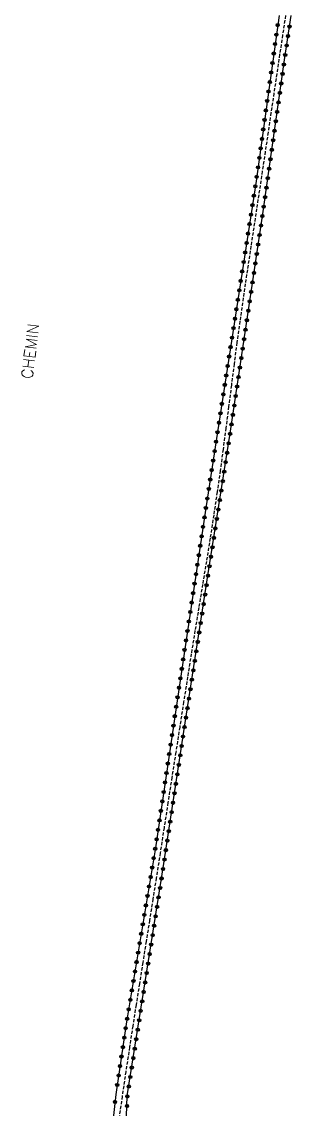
# Model space of a CAD drawing. Header units: millimetres. Extents: x 173000 to 174000, y 134000 to 135000.
# Drawn here: x 173255.8 to 173298, y 134499.6 to 134670 of the extents above; entities that cross this region are included whole.
import ezdxf

# ---------------------------------------------------------------- set-up
doc = ezdxf.new("R2010")
doc.units = ezdxf.units.MM
doc.linetypes.add('DASHED', pattern=[0.75, 0.5, -0.25])
doc.layers.get('0').update_dxf_attribs({"linetype": 'CONTINUOUS'})
for name, color, linetype in [('W0070', 7, 'DASHED'), ('W0323', 7, 'CONTINUOUS'), ('W0989', 7, 'CONTINUOUS')]:
    doc.layers.add(name, color=color, linetype=linetype)
doc.styles.get("Standard").update_dxf_attribs({"font": 'romans.shx', "width": 0.85})

# ---------------------------------------------------------------- blocks, each defined once
blk = doc.blocks.new('t323o')
at = {"color": 0, "linetype": 'Continuous'}
for radius in [0.25, 0.15]:
    blk.add_circle((0, 0), radius, dxfattribs=at)

msp = doc.modelspace()

# ---------------------------------------------------------------- linework, layer by layer
at = {"layer": 'W0070'}
msp.add_lwpolyline([(173297.12, 134671), (173296.66, 134667.95), (173296.2, 134664.9), (173295.75, 134661.86), (173295.29, 134658.81), (173294.84, 134655.76), (173294.39, 134652.71), (173293.93, 134649.66), (173293.48, 134646.61), (173292.59, 134640.73), (173291.7, 134634.85), (173290.81, 134628.97), (173289.96, 134623.09), (173289.5, 134619.75), (173289.06, 134616.4), (173288.63, 134613.06), (173288.2, 134609.71), (173287.77, 134606.36), (173287.33, 134603.02), (173286.88, 134599.68), (173286.4, 134596.34), (173285.86, 134592.71), (173285.3, 134589.09), (173284.72, 134585.47), (173284.12, 134581.85), (173283.53, 134578.23), (173282.93, 134574.61), (173282.34, 134570.99), (173281.77, 134567.37), (173281.15, 134563.43), (173280.53, 134559.49), (173279.92, 134555.55), (173279.3, 134551.61), (173278.69, 134547.66), (173278.08, 134543.72), (173277.47, 134539.78), (173276.85, 134535.84), (173276.33, 134532.53), (173275.8, 134529.21), (173275.27, 134525.9), (173274.74, 134522.59), (173274.22, 134519.28), (173273.69, 134515.96), (173273.17, 134512.65), (173272.67, 134509.33), (173272.08, 134505.48), (173271.51, 134501.62), (173270.95, 134497.77)], dxfattribs=at)
at = {"layer": 'W0323'}
for points in [[(173296.1, 134671), (173292.51, 134645.07), (173287.45, 134612.18), (173284.69, 134594.15), (173281.21, 134571.01), (173276.73, 134540.59), (173272.21, 134513.29), (173270.52, 134501.92)], [(173272.32, 134501.7), (173277.95, 134537.46), (173281.18, 134558.79), (173284.86, 134582.58), (173288.39, 134605.19), (173293.6, 134640.31), (173296.97, 134664.06), (173297.99, 134671)], [(173270.52, 134501.92), (173268.36, 134482.68), (173270.25, 134466.57), (173276.29, 134421.89)], [(173271.39, 134474.62), (173272.32, 134501.7)]]:
    msp.add_lwpolyline(points, dxfattribs=at)

# ---------------------------------------------------------------- block references
for p, rotation in [((173295.9, 134669.51), 262.1099930496536), ((173297.74, 134669.28), 81.64586691883184), ((173295.48, 134666.54), 262.1099930496536), ((173295.69, 134668.02), 262.1099930496536), ((173297.52, 134667.79), 81.64586691883184), ((173295.28, 134665.05), 262.1099930496536), ((173297.08, 134664.83), 81.64586691883184), ((173297.3, 134666.31), 81.64586691883184), ((173295.07, 134663.56), 262.1099930496536), ((173296.87, 134663.34), 81.91584182306613), ((173294.87, 134662.08), 262.1099930496536), ((173296.66, 134661.86), 81.91584182306613), ((173294.66, 134660.59), 262.1099930496536), ((173296.45, 134660.37), 81.91584182306613), ((173294.45, 134659.11), 262.1099930496536), ((173296.24, 134658.89), 81.91584182306613), ((173294.25, 134657.62), 262.1099930496536), ((173296.02, 134657.4), 81.91584182306613), ((173293.84, 134654.65), 262.1099930496536), ((173294.04, 134656.14), 262.1099930496536), ((173295.81, 134655.92), 81.91584182306613), ((173293.63, 134653.16), 262.1099930496536), ((173295.39, 134652.95), 81.91584182306613), ((173295.6, 134654.43), 81.91584182306613), ((173293.43, 134651.68), 262.1099930496536), ((173295.18, 134651.46), 81.91584182306613), ((173293.22, 134650.19), 262.1099930496536), ((173294.97, 134649.97), 81.91584182306613), ((173293.01, 134648.71), 262.1099930496536), ((173294.76, 134648.49), 81.91584182306613), ((173292.81, 134647.22), 262.1099930496536), ((173294.55, 134647), 81.91584182306613), ((173292.6, 134645.73), 262.1099930496536), ((173294.34, 134645.52), 81.91584182306613), ((173292.16, 134642.77), 261.2624792397727), ((173292.38, 134644.25), 261.2624792397727), ((173294.13, 134644.03), 81.91584182306613), ((173291.93, 134641.29), 261.2624792397727), ((173293.7, 134641.06), 81.91584182306613), ((173293.92, 134642.55), 81.91584182306613), ((173291.7, 134639.8), 261.2624792397727), ((173293.49, 134639.58), 81.57368130573573), ((173291.47, 134638.32), 261.2624792397727), ((173293.27, 134638.1), 81.57368130573573), ((173291.24, 134636.84), 261.2624792397727), ((173293.05, 134636.61), 81.57368130573573), ((173291.02, 134635.36), 261.2624792397727), ((173292.83, 134635.13), 81.57368130573573), ((173290.56, 134632.39), 261.2624792397727), ((173290.79, 134633.87), 261.2624792397727), ((173292.61, 134633.64), 81.57368130573573), ((173290.33, 134630.91), 261.2624792397727), ((173292.17, 134630.68), 81.57368130573573), ((173292.39, 134632.16), 81.57368130573573), ((173290.1, 134629.42), 261.2624792397727), ((173291.95, 134629.19), 81.57368130573573), ((173289.88, 134627.94), 261.2624792397727), ((173291.73, 134627.71), 81.57368130573573), ((173289.65, 134626.46), 261.2624792397727), ((173291.51, 134626.23), 81.57368130573573), ((173289.42, 134624.98), 261.2624792397727), ((173291.29, 134624.74), 81.57368130573573), ((173289.19, 134623.49), 261.2624792397727), ((173291.07, 134623.26), 81.57368130573573), ((173288.74, 134620.53), 261.2624792397727), ((173288.97, 134622.01), 261.2624792397727), ((173290.85, 134621.77), 81.57368130573573), ((173288.51, 134619.05), 261.2624792397727), ((173290.41, 134618.81), 81.57368130573573), ((173290.63, 134620.29), 81.57368130573573), ((173288.28, 134617.56), 261.2624792397727), ((173290.19, 134617.32), 81.57368130573573), ((173288.05, 134616.08), 261.2624792397727), ((173289.97, 134615.84), 81.57368130573573), ((173287.83, 134614.6), 261.2624792397727), ((173289.75, 134614.36), 81.57368130573573), ((173287.6, 134613.12), 261.2624792397727), ((173289.53, 134612.87), 81.57368130573573), ((173287.37, 134611.63), 261.2753221319917), ((173289.31, 134611.39), 81.57368130573573), ((173286.92, 134608.67), 261.2753221319917), ((173287.14, 134610.15), 261.2753221319917), ((173289.09, 134609.9), 81.57368130573573), ((173286.69, 134607.19), 261.2753221319917), ((173288.65, 134606.94), 81.57368130573573), ((173288.87, 134608.42), 81.57368130573573), ((173286.46, 134605.7), 261.2753221319917), ((173288.43, 134605.45), 81.57368130573573), ((173286.23, 134604.22), 261.2753221319917), ((173288.2, 134603.97), 81.12745677116767), ((173286.01, 134602.74), 261.2753221319917), ((173287.97, 134602.49), 81.12745677116767), ((173285.78, 134601.26), 261.2753221319917), ((173287.74, 134601.01), 81.12745677116767), ((173285.32, 134598.29), 261.2753221319917), ((173285.55, 134599.77), 261.2753221319917), ((173287.51, 134599.52), 81.12745677116767), ((173285.1, 134596.81), 261.2753221319917), ((173287.28, 134598.04), 81.12745677116767), ((173284.87, 134595.32), 261.2753221319917), ((173286.82, 134595.08), 81.12745677116767), ((173287.05, 134596.56), 81.12745677116767), ((173284.64, 134593.84), 261.4445274941652), ((173286.58, 134593.6), 81.12745677116767), ((173284.42, 134592.36), 261.4445274941652), ((173286.35, 134592.11), 81.12745677116767), ((173284.19, 134590.88), 261.4445274941652), ((173286.12, 134590.63), 81.12745677116767), ((173283.97, 134589.39), 261.4445274941652), ((173285.89, 134589.15), 81.12745677116767), ((173283.53, 134586.43), 261.4445274941652), ((173283.75, 134587.91), 261.4445274941652), ((173285.66, 134587.67), 81.12745677116767), ((173283.3, 134584.94), 261.4445274941652), ((173285.2, 134584.7), 81.12745677116767), ((173285.43, 134586.19), 81.12745677116767), ((173283.08, 134583.46), 261.4445274941652), ((173284.97, 134583.22), 81.12745677116767), ((173282.86, 134581.98), 261.4445274941652), ((173284.74, 134581.74), 81.19430055755588), ((173282.63, 134580.49), 261.4445274941652), ((173284.51, 134580.26), 81.19430055755588), ((173282.41, 134579.01), 261.4445274941652), ((173284.28, 134578.77), 81.19430055755588), ((173282.19, 134577.53), 261.4445274941652), ((173284.05, 134577.29), 81.19430055755588), ((173281.74, 134574.56), 261.4445274941652), ((173281.96, 134576.04), 261.4445274941652), ((173283.82, 134575.81), 81.19430055755588), ((173281.52, 134573.08), 261.4445274941652), ((173283.36, 134572.85), 81.19430055755588), ((173283.59, 134574.33), 81.19430055755588), ((173281.29, 134571.59), 261.4445274941652), ((173283.13, 134571.36), 81.19430055755588), ((173281.07, 134570.11), 261.6282581450137), ((173282.9, 134569.88), 81.19430055755588), ((173280.86, 134568.62), 261.6282581450137), ((173282.67, 134568.4), 81.19430055755588), ((173280.64, 134567.14), 261.6282581450137), ((173282.44, 134566.92), 81.19430055755588), ((173280.42, 134565.66), 261.6282581450137), ((173282.21, 134565.43), 81.19430055755588), ((173279.98, 134562.69), 261.6282581450137), ((173280.2, 134564.17), 261.6282581450137), ((173281.98, 134563.95), 81.19430055755588), ((173279.76, 134561.2), 261.6282581450137), ((173281.52, 134560.99), 81.19430055755588), ((173281.75, 134562.47), 81.19430055755588), ((173279.55, 134559.72), 261.6282581450137), ((173281.29, 134559.5), 81.19430055755588), ((173279.33, 134558.24), 261.6282581450137), ((173281.06, 134558.02), 81.40305041737528), ((173279.11, 134556.75), 261.6282581450137), ((173280.84, 134556.54), 81.40305041737528), ((173278.89, 134555.27), 261.6282581450137), ((173280.62, 134555.06), 81.40305041737528), ((173278.45, 134552.3), 261.6282581450137), ((173278.67, 134553.78), 261.6282581450137), ((173280.39, 134553.57), 81.40305041737528), ((173278.23, 134550.82), 261.6282581450137), ((173279.94, 134550.61), 81.40305041737528), ((173280.17, 134552.09), 81.40305041737528), ((173278.02, 134549.33), 261.6282581450137), ((173279.72, 134549.12), 81.40305041737528), ((173277.8, 134547.85), 261.6282581450137), ((173279.49, 134547.64), 81.40305041737528), ((173277.58, 134546.36), 261.6282581450137), ((173279.27, 134546.16), 81.40305041737528), ((173277.36, 134544.88), 261.6282581450137), ((173279.05, 134544.67), 81.40305041737528), ((173277.14, 134543.4), 261.6282581450137), ((173278.82, 134543.19), 81.40305041737528), ((173276.7, 134540.43), 260.6091634435838), ((173276.92, 134541.91), 261.6282581450137), ((173278.6, 134541.71), 81.40305041737528), ((173276.46, 134538.95), 260.6091634435838), ((173278.15, 134538.74), 81.40305041737528), ((173278.37, 134540.22), 81.40305041737528), ((173276.21, 134537.47), 260.6091634435838), ((173277.92, 134537.26), 81.04868311562426), ((173275.97, 134535.99), 260.6091634435838), ((173277.69, 134535.78), 81.04868311562426), ((173275.72, 134534.51), 260.6091634435838), ((173277.46, 134534.29), 81.04868311562426), ((173275.48, 134533.03), 260.6091634435838), ((173277.22, 134532.81), 81.04868311562426), ((173275.23, 134531.55), 260.6091634435838), ((173276.99, 134531.33), 81.04868311562426), ((173274.74, 134528.59), 260.6091634435838), ((173274.99, 134530.07), 260.6091634435838), ((173276.76, 134529.85), 81.04868311562426), ((173274.5, 134527.11), 260.6091634435838), ((173276.29, 134526.89), 81.04868311562426), ((173276.52, 134528.37), 81.04868311562426), ((173274.26, 134525.63), 260.6091634435838), ((173276.06, 134525.4), 81.04868311562426), ((173274.01, 134524.15), 260.6091634435838), ((173275.82, 134523.92), 81.04868311562426), ((173273.77, 134522.67), 260.6091634435838), ((173275.59, 134522.44), 81.04868311562426), ((173273.52, 134521.19), 260.6091634435838), ((173275.36, 134520.96), 81.04868311562426), ((173273.03, 134518.23), 260.6091634435838), ((173273.28, 134519.71), 260.6091634435838), ((173275.12, 134519.48), 81.04868311562426), ((173272.79, 134516.75), 260.6091634435838), ((173274.66, 134516.51), 81.04868311562426), ((173274.89, 134518), 81.04868311562426), ((173272.54, 134515.27), 260.6091634435838), ((173274.42, 134515.03), 81.04868311562426), ((173272.3, 134513.79), 260.6091634435838), ((173274.19, 134513.55), 81.04868311562426), ((173272.07, 134512.31), 261.5202537831328), ((173273.96, 134512.07), 81.04868311562426), ((173271.85, 134510.82), 261.5202537831328), ((173273.72, 134510.59), 81.04868311562426), ((173271.63, 134509.34), 261.5202537831328), ((173273.49, 134509.1), 81.04868311562426), ((173271.18, 134506.37), 261.5202537831328), ((173271.4, 134507.86), 261.5202537831328), ((173273.26, 134507.62), 81.04868311562426), ((173270.96, 134504.89), 261.5202537831328), ((173272.79, 134504.66), 81.04868311562426), ((173273.02, 134506.14), 81.04868311562426), ((173270.74, 134503.41), 261.5202537831328), ((173272.56, 134503.18), 81.04868311562426), ((173272.32, 134501.61), 88.02615939083172), ((173270.39, 134500.76), 263.5813970179155), ((173272.27, 134500.11), 88.02615939083172)]:
    msp.add_blockref('t323o', p, dxfattribs=dict(at, rotation=rotation))

# ---------------------------------------------------------------- texts
at = {"layer": 'W0989'}
msp.add_text('CHEMIN', height=1.75, rotation=82.8972, dxfattribs=at).set_placement((173257.42, 134613.97))

doc.saveas('drawing.dxf')
